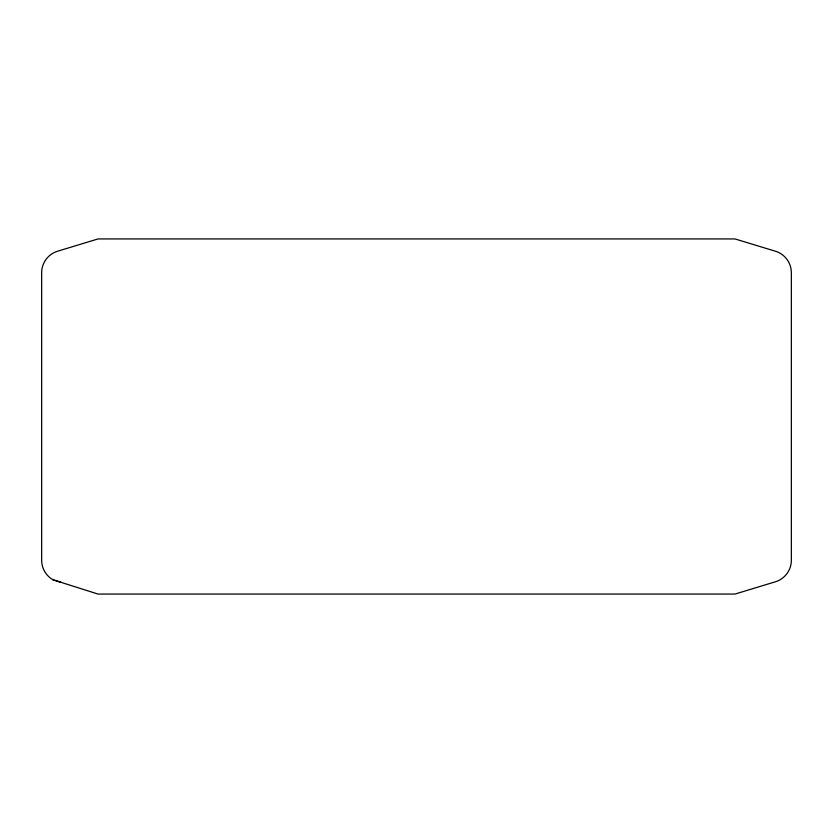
<?xml version="1.0" encoding="UTF-8"?>
<svg xmlns="http://www.w3.org/2000/svg" width="833" height="833" viewBox="0 0 833 833"><rect width="100%" height="100%" fill="white"/><g stroke="black" fill="none" stroke-linecap="round" stroke-linejoin="round"><path stroke-width="1.25" d="M61.215 582.392L52.927 579.768A22.543 22.543 0 0 1 41.65 560.245L41.65 272.755A22.543 22.543 0 0 1 58.362 250.983L98.023 238.936L734.977 238.936L774.638 250.983A22.543 22.543 0 0 1 791.35 272.755L791.35 560.245A22.543 22.543 0 0 1 774.638 582.017L734.977 594.064L98.023 594.064L52.927 579.768"/></g></svg>
